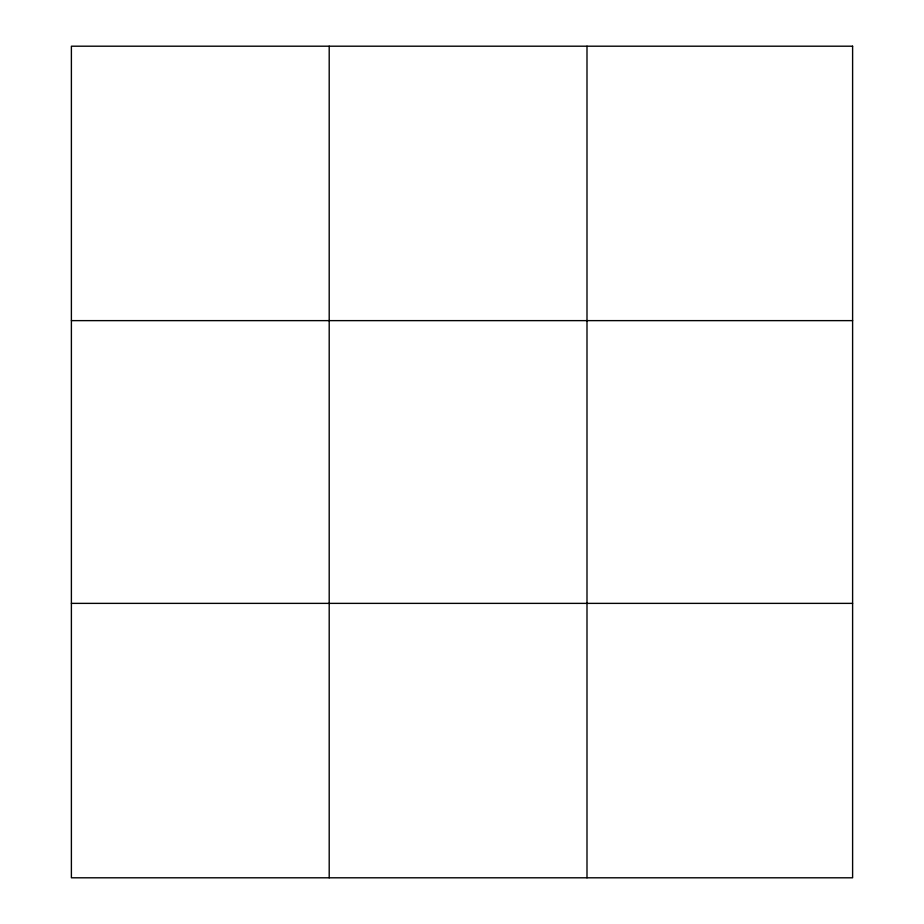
<?xml version="1.0" encoding="UTF-8"?>
<svg xmlns="http://www.w3.org/2000/svg" width="924" height="924" viewBox="0 0 924 924"><rect width="100%" height="100%" fill="white"/><g stroke="black" fill="none" stroke-linecap="round" stroke-linejoin="round"><path stroke-width="1.39" d="M329.198 46.2L329.198 877.8M586.994 46.2L586.994 877.8M71.391 320.628L852.609 320.628M71.391 603.372L852.609 603.372M852.609 46.2L852.609 877.8L71.391 877.8L71.391 46.2L852.609 46.2"/></g></svg>
